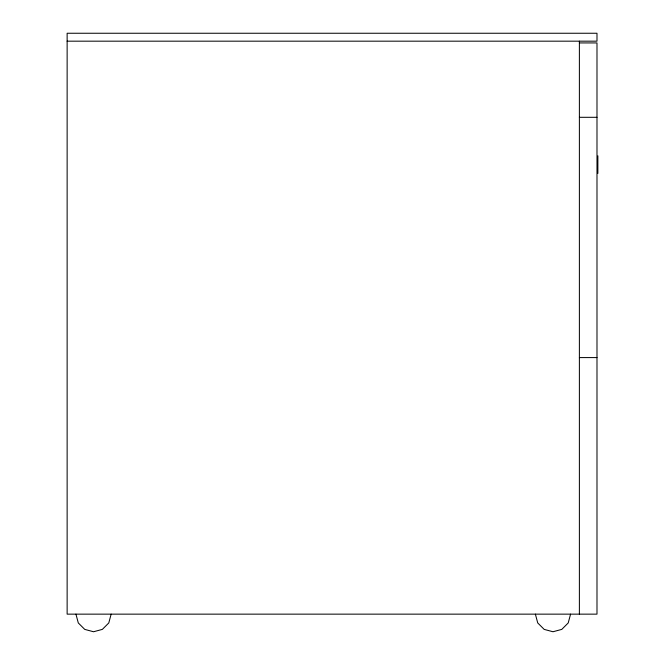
<?xml version="1.0" encoding="UTF-8"?>
<svg xmlns="http://www.w3.org/2000/svg" width="665" height="665" viewBox="0 0 665 665"><rect width="100%" height="100%" fill="white"/><g stroke="black" fill="none" stroke-linecap="round" stroke-linejoin="round"><path stroke-width="1" d="M111.146 614.144L108.786 622.947L102.344 629.389L93.541 631.75L84.738 629.389L78.295 622.947L75.935 614.144M570.578 614.144L568.218 622.947L561.775 629.389L552.981 631.75L544.178 629.389L537.736 622.947L535.375 614.144M67.132 41.172L596.987 41.172L596.987 33.25L67.132 33.25L67.132 614.144L596.987 614.144L596.987 42.934L579.381 42.934M579.381 117.306L596.987 117.306M579.381 357.587L596.987 357.587M597.868 155.818L597.868 173.424M579.381 41.172L579.381 614.144"/></g></svg>
